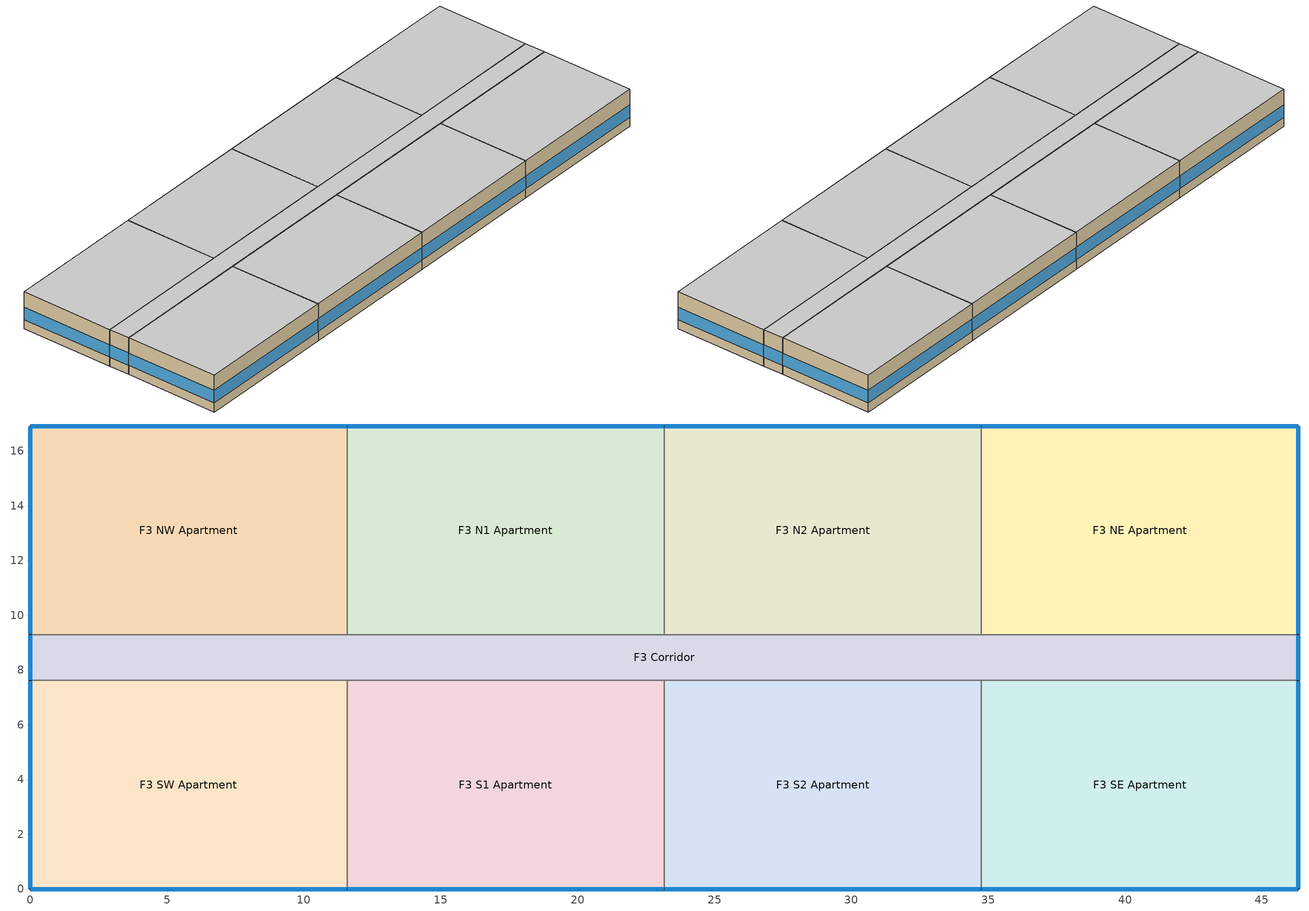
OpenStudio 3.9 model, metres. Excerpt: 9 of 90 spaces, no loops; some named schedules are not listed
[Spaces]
F3 NE Apartment
 floor to F2 NE Apartment: 46.33,16.92 46.33,9.3 34.75,9.3 34.75,16.92 z6.1
 wall outside: 46.33,9.3 46.33,16.92 34.75,16.92 z6.1:9.14
 wall to F3 N2 Apartment: 34.75,16.92 34.75,9.3 z6.1:9.14
 wall to F3 Corridor: 34.75,9.3 46.33,9.3 z6.1:9.14
 window (BTAP-Ext-FixedWindow:U=0.173 SHGC=0.600): 46.33,9.32 46.33,16.89 / 46.3,16.92 34.77,16.92 z6.86:7.88
 ceiling to F4 NE Apartment: 46.33,9.3 46.33,16.92 34.75,16.92 34.75,9.3 z9.14
F3 SE Apartment
 floor to F2 SE Apartment: 46.33,7.62 46.33,0 34.75,0 34.75,7.62 z6.1
 wall outside: 34.75,0 46.33,0 46.33,7.62 z6.1:9.14
 wall to F3 Corridor: 46.33,7.62 34.75,7.62 z6.1:9.14
 wall to F3 S2 Apartment: 34.75,7.62 34.75,0 z6.1:9.14
 window (BTAP-Ext-FixedWindow:U=0.173 SHGC=0.600): 46.33,0.03 46.33,7.59 / 34.77,0 46.3,0 z6.86:7.88
 ceiling to F4 SE Apartment: 46.33,0 46.33,7.62 34.75,7.62 34.75,0 z9.14
F3 N2 Apartment
 floor to F2 N2 Apartment: 34.75,16.92 34.75,9.3 23.16,9.3 23.16,16.92 z6.1
 wall outside: 34.75,16.92 23.16,16.92 z6.1:9.14
 wall to F3 Corridor: 23.16,9.3 34.75,9.3 z6.1:9.14
 wall to F3 N1 Apartment: 23.16,16.92 23.16,9.3 z6.1:9.14
 window (BTAP-Ext-FixedWindow:U=0.173 SHGC=0.600): 34.72,16.92 23.19,16.92 z6.86:7.88
 ceiling to F4 N2 Apartment: 34.75,9.3 34.75,16.92 23.16,16.92 23.16,9.3 z9.14
F3 NW Apartment
 floor to F2 NW Apartment: 11.58,16.92 11.58,9.3 0,9.3 0,16.92 z6.1
 wall outside: 11.58,16.92 0,16.92 0,9.3 z6.1:9.14
 wall to F3 N1 Apartment: 11.58,9.3 11.58,16.92 z6.1:9.14
 wall to F3 Corridor: 0,9.3 11.58,9.3 z6.1:9.14
 window (BTAP-Ext-FixedWindow:U=0.173 SHGC=0.600): 11.56,16.92 0.03,16.92 / 0,16.89 0,9.32 z6.86:7.88
 ceiling to F4 NW Apartment: 11.58,9.3 11.58,16.92 0,16.92 0,9.3 z9.14
F3 Corridor
 floor to F2 Corridor: 46.33,9.3 46.33,7.62 0,7.62 0,9.3 z6.1
 wall outside: 0,9.3 0,7.62 / 46.33,7.62 46.33,9.3 z6.1:9.14
 wall to F3 S2 Apartment: 23.16,7.62 34.75,7.62 z6.1:9.14
 wall to F3 N1 Apartment: 23.16,9.3 11.58,9.3 z6.1:9.14
 wall to F3 S1 Apartment: 11.58,7.62 23.16,7.62 z6.1:9.14
 wall to F3 SW Apartment: 0,7.62 11.58,7.62 z6.1:9.14
 window (BTAP-Ext-FixedWindow:U=0.173 SHGC=0.600): 46.33,7.65 46.33,9.27 / 0,9.27 0,7.65 z6.86:7.9
 ceiling to F4 Corridor: 46.33,7.62 46.33,9.3 0,9.3 0,7.62 z9.14
F3 SW Apartment
 floor to F2 SW Apartment: 11.58,7.62 11.58,0 0,0 0,7.62 z6.1
 wall outside: 0,7.62 0,0 11.58,0 z6.1:9.14
 wall to F3 S1 Apartment: 11.58,0 11.58,7.62 z6.1:9.14
 window (BTAP-Ext-FixedWindow:U=0.173 SHGC=0.600): 0.03,0 11.56,0 / 0,7.59 0,0.03 z6.86:7.88
 ceiling to F4 SW Apartment: 11.58,0 11.58,7.62 0,7.62 0,0 z9.14
F3 N1 Apartment
 floor to F2 N1 Apartment: 23.16,16.92 23.16,9.3 11.58,9.3 11.58,16.92 z6.1
 wall outside: 23.16,16.92 11.58,16.92 z6.1:9.14
 window (BTAP-Ext-FixedWindow:U=0.173 SHGC=0.600): 23.14,16.92 11.61,16.92 z6.86:7.88
 ceiling to F4 N1 Apartment: 23.16,9.3 23.16,16.92 11.58,16.92 11.58,9.3 z9.14
F3 S2 Apartment
 floor to F2 S2 Apartment: 34.75,7.62 34.75,0 23.16,0 23.16,7.62 z6.1
 wall outside: 23.16,0 34.75,0 z6.1:9.14
 wall to F3 S1 Apartment: 23.16,7.62 23.16,0 z6.1:9.14
 window (BTAP-Ext-FixedWindow:U=0.173 SHGC=0.600): 23.19,0 34.72,0 z6.86:7.88
 ceiling to F4 S2 Apartment: 34.75,0 34.75,7.62 23.16,7.62 23.16,0 z9.14
F3 S1 Apartment
 floor to F2 S1 Apartment: 23.16,7.62 23.16,0 11.58,0 11.58,7.62 z6.1
 wall outside: 11.58,0 23.16,0 z6.1:9.14
 window (BTAP-Ext-FixedWindow:U=0.173 SHGC=0.600): 11.61,0 23.14,0 z6.86:7.88
 ceiling to F4 S1 Apartment: 23.16,0 23.16,7.62 11.58,7.62 11.58,0 z9.14
[Site]
Calgary Intl AP_AB_CAN: Latitude {deg}=51.11; Longitude {deg}=-114.02; Time Zone {hr}=-7; Elevation {m}=1084.1; Terrain=City
[Building]
HighriseApartment: North Axis {deg}=0; Default Construction Set=BTAP-Mass at hdd = 5000.0; Standards Number of Stories=10; Standards Number of Above Ground Stories=10; Standards Template=NECB2020; Standards Building Type=HighriseApartment
[Site:WaterMainsTemperature]
Calculation Method=Correlation; Annual Average Outdoor Air Temperature {C}=4.69167; Maximum Difference In Monthly Average Outdoor Air Temperatures {deltaC}=24.6
[Site:GroundTemperature:BuildingSurface]
19.527, 19.502, 19.536, 19.598, 20.002, 21.64, 22.225, 22.375, 21.449, 20.121, 19.802, 19.633
[ClimateZones]
Climate Zone Institution Name 1=ASHRAE; Climate Zone Document Name 1=ANSI/ASHRAE Standard 169; Climate Zone Document Year 1=2006; Climate Zone Value 1=7
[SizingPeriod:DesignDay] Barometric Pressure {Pa}=88961; Rain Indicator=No; Snow Indicator=No; Day of Month=21; Daylight Saving Time Indicator=No; Humidity Condition Type=Wetbulb; Dry-Bulb Temperature Range Modifier Type=DefaultMultipliers
Name | Maximum Dry-Bulb Temperature {C} | Daily Dry-Bulb Temperature Range {deltaC} | Wind Speed {m/s} | Wind Direction {deg} | Month | Day Type | Wetbulb or DewPoint at Maximum Dry-Bulb {C} | Solar Model Indicator | ASHRAE Clear Sky Optical Depth for Beam Irradiance | ASHRAE Clear Sky Optical Depth for Diffuse Irradiance | Sky Clearness
Calgary Intl AP Ann Clg .4% Condns DB=>MWB | 28.8 | 12.3 | 4.5 | 160 | 7 | SummerDesignDay | 16 | ASHRAETau | 0.34 | 2.419
Calgary Intl AP Ann Clg .4% Condns WB=>MDB | 25.5 | 12.3 | 4.5 | 160 | 7 | SummerDesignDay | 17.8 | ASHRAETau | 0.34 | 2.419
Calgary Intl AP Ann Htg 99.6% Condns DB | -27.7 | 0 | 2.7 | 200 | 1 | WinterDesignDay | -27.7 | ASHRAEClearSky |  |  | 0
[Site:GroundTemperature:Shallow]
-1.6, -5.4, -6.4, -5.5, -0.4, 5.3, 10.8, 14.7, 15.8, 14, 9.5, 4
[Site:GroundTemperature:Deep]
4, 1.3, -0.4, -0.9, 0.1, 2.3, 5.2, 8, 9.9, 10.3, 9.2, 7
[Site:GroundTemperature:FCfactorMethod]
January Ground Temperature {C}=5.5; February Ground Temperature {C}=-2; March Ground Temperature {C}=-7.6; April Ground Temperature {C}=-6.3; May Ground Temperature {C}=-6.6; June Ground Temperature {C}=-0.3; July Ground Temperature {C}=4.9; August Ground Temperature {C}=10.2; September Ground Temperature {C}=13.8; October Ground Temperature {C}=17; November Ground Temperature {C}=16.6; December Ground Temperature {C}=11.1
[Material:NoMass] Roughness=Smooth; Thermal Absorptance=0.9; Solar Absorptance=0.7
Name | Thermal Resistance {m2-K/W} | Visible Absorptance
Typical Carpet Pad; Typical Carpet Pad 1 | 0.21648 | 0.8
Typical Insulation 1 | 6.98591 | 0.7
Typical Insulation 2 | 4.38022 | 0.7
Typical Insulation 3 | 8.26445 | 0.7
Typical Carpet Pad 2 | 1.25503 | 0.8
Typical Carpet Pad 3; Typical Carpet Pad 4 | 3.45515 | 0.8
Typical Insulation 4 | 0.578017 | 0.7
Typical Insulation 5 | 0.578035 | 0.7
[Material]
Name | Roughness | Thickness {m} | Conductivity {W/m-K} | Density {kg/m3} | Specific Heat {J/kg-K} | Thermal Absorptance | Solar Absorptance | Visible Absorptance
G05 25mm wood | MediumSmooth | 0.0254 | 0.15 | 608 | 1630 | 0.9 | 0.5 | 0.5
100mm Normalweight concrete floor 1 | MediumSmooth | 0.1016 | 2.31 | 2322 | 832
G01 13mm gypsum board 1 | Smooth | 0.0127 | 0.16 | 800 | 1090 | 0.9 | 0.7 | 0.5
4 in. Normalweight Concrete Floor 1 | MediumRough | 0.1016 | 2.31 | 2322 | 832 | 0.9 | 0.7 | 0.7
1IN Stucco 1 | Smooth | 0.0253 | 0.6918 | 1858 | 837 | 0.9 | 0.7 | 0.92
8IN CONCRETE HW RefBldg 1 | Rough | 0.2032 | 1.311 | 2240 | 836.8 | 0.9 | 0.7 | 0.7
1/2IN Gypsum 1 | Smooth | 0.0127 | 0.16 | 784.9 | 830 | 0.9 | 0.4 | 0.4
Metal Roof Surface 1; F08 Metal surface 1 | Smooth | 0.0008 | 45.28 | 7824 | 500 | 0.9 | 0.7 | 0.7
6 in. Normalweight Concrete Floor 1; 6 in. Normalweight Concrete Floor 2; 6 in. Normalweight Concrete Floor 3 | MediumRough | 0.1524 | 2.31 | 2322 | 832 | 0.9 | 0.7 | 0.7
[Construction]
BTAP-Int-Partition; BTAP-Int-Door: G05 25mm wood
BTAP-Int-Floor: 100mm Normalweight concrete floor 1, Typical Carpet Pad
BTAP-Int-Wall: G01 13mm gypsum board 1, G01 13mm gypsum board 1
BTAP-Int-Ceiling: Typical Carpet Pad, 100mm Normalweight concrete floor 1
BTAP-Int-Window: SimpleGlazing
BTAP-Ext-Floor-Mass:U-0.138: Typical Insulation 1, 4 in. Normalweight Concrete Floor 1, Typical Carpet Pad 1
BTAP-Ext-Wall-Mass:U-0.215: 1IN Stucco 1, 8IN CONCRETE HW RefBldg 1, Typical Insulation 2, 1/2IN Gypsum 1
BTAP-Ext-Roof-Metal:U-0.121: Metal Roof Surface 1, Typical Insulation 3
BTAP-Grnd-Floor-Mass:U-0.757: 6 in. Normalweight Concrete Floor 1, Typical Carpet Pad 2
BTAP-Grnd-Wall-Mass:U-0.284: 6 in. Normalweight Concrete Floor 2, Typical Carpet Pad 3
BTAP-Grnd-Roof-Mass:U-0.284: 6 in. Normalweight Concrete Floor 3, Typical Carpet Pad 4
BTAP-Ext-FixedWindow:U=0.173 SHGC=0.600; BTAP-Ext-GlassDoors:U=0.173 SHGC=0.600: SimpleGlazing:U=0.173 SHGC=0.600
BTAP-Ext-Door:U-1.73: F08 Metal surface 1, Typical Insulation 4
BTAP-Ext-OverHeadDoor:U-1.73: Typical Insulation 5
BTAP-Ext-Skylights:U=0.241 SHGC=0.600; BTAP-Ext-DaylightDomes:U=0.241 SHGC=0.600; BTAP-Ext-DaylightDiffuser:U=0.241 SHGC=0.600: SimpleGlazing:U=0.241 SHGC=0.600
[DefaultConstructionSet]
BTAP-Mass at hdd = 5000.0: Default Exterior Surface Constructions=BTAP-Mass at hdd = 5000.0; Default Interior Surface Constructions=Default Surface Constructions 2; Default Ground Contact Surface Constructions=BTAP-Mass at hdd = 5000.0 1; Default Exterior SubSurface Constructions=BTAP-Mass at hdd = 5000.0; Default Interior SubSurface Constructions=Default Sub Surface Constructions 2; Interior Partition Construction=BTAP-Int-Partition
[DefaultSurfaceConstructions]
Name | Floor Construction | Wall Construction | Roof Ceiling Construction
Default Surface Constructions 2 | BTAP-Int-Floor | BTAP-Int-Wall | BTAP-Int-Ceiling
BTAP-Mass at hdd = 5000.0 | BTAP-Ext-Floor-Mass:U-0.138 | BTAP-Ext-Wall-Mass:U-0.215 | BTAP-Ext-Roof-Metal:U-0.121
BTAP-Mass at hdd = 5000.0 1 | BTAP-Grnd-Floor-Mass:U-0.757 | BTAP-Grnd-Wall-Mass:U-0.284 | BTAP-Grnd-Roof-Mass:U-0.284
[DefaultSubSurfaceConstructions]
Name | Fixed Window Construction | Operable Window Construction | Door Construction | Glass Door Construction | Overhead Door Construction | Skylight Construction | Tubular Daylight Dome Construction | Tubular Daylight Diffuser Construction
Default Sub Surface Constructions 2 | BTAP-Int-Window | BTAP-Int-Window | BTAP-Int-Door
BTAP-Mass at hdd = 5000.0 | BTAP-Ext-FixedWindow:U=0.173 SHGC=0.600 | BTAP-Ext-FixedWindow:U=0.173 SHGC=0.600 | BTAP-Ext-Door:U-1.73 | BTAP-Ext-GlassDoors:U=0.173 SHGC=0.600 | BTAP-Ext-OverHeadDoor:U-1.73 | BTAP-Ext-Skylights:U=0.241 SHGC=0.600 | BTAP-Ext-DaylightDomes:U=0.241 SHGC=0.600 | BTAP-Ext-DaylightDiffuser:U=0.241 SHGC=0.600
[WindowMaterial:SimpleGlazingSystem] Solar Heat Gain Coefficient=0.6; Visible Transmittance=0.21
Name | U-Factor {W/m2-K}
SimpleGlazing | 2.2
SimpleGlazing:U=0.173 SHGC=0.600 | 1.73
SimpleGlazing:U=0.241 SHGC=0.600 | 2.41
[Space] Building Story=Building Story 3; Part of Total Floor Area=Yes; Volume {m3}=Autocalculate
Name | Space Type | Thermal Zone
F3 SE Apartment | Space Function Dwelling units general | DU_BT=Space Function_ST=Dwelling units general_FL=Building Story 3_SCHG 4
F3 NW Apartment | Space Function Dwelling units general | DU_BT=Space Function_ST=Dwelling units general_FL=Building Story 3_SCHG 3
F3 N1 Apartment | Space Function Dwelling units general | DU_BT=Space Function_ST=Dwelling units general_FL=Building Story 3_SCHG 5
F3 NE Apartment | Space Function Dwelling units general | DU_BT=Space Function_ST=Dwelling units general_FL=Building Story 3_SCHG 2
F3 S1 Apartment | Space Function Dwelling units general | DU_BT=Space Function_ST=Dwelling units general_FL=Building Story 3_SCHG 7
F3 N2 Apartment | Space Function Dwelling units general | DU_BT=Space Function_ST=Dwelling units general_FL=Building Story 3_SCHG 6
F3 S2 Apartment | Space Function Dwelling units general | DU_BT=Space Function_ST=Dwelling units general_FL=Building Story 3_SCHG 1
F3 Corridor | Space Function Corridor/Transition area other-sch-G | WILD_ST=Corridor/Transition area other-sch-G_FL=Building Story 3_SCH=G
F3 SW Apartment | Space Function Dwelling units general | DU_BT=Space Function_ST=Dwelling units general_FL=Building Story 3_SCHG
[BuildingStory]
Building Story 3: Nominal Z Coordinate {m}=6.0957
[SpaceType] Standards Building Type=Space Function
Name | Default Schedule Set | Design Specification Outdoor Air Object | Standards Space Type
Space Function Corridor/Transition area other-sch-G | Space Function Corridor/Transition area other-sch-G Schedule Set | Space Function Corridor/Transition area other-sch-G Ventilation | Corridor/Transition area other-sch-G
Space Function Dwelling units general | Space Function Dwelling units general Schedule Set | Space Function Dwelling units general Ventilation | Dwelling units general
[People:Definition] Number of People Calculation Method=People/Area; Fraction Radiant=0.3
Name | People per Space Floor Area {person/m2}
Space Function Corridor/Transition area other-sch-G People Definition | 0.0100036
Space Function Dwelling units general People Definition | 0.0400145
[People] Work Efficiency Schedule=Work Efficiency Schedule; Clothing Insulation Schedule=Clothing Schedule; Air Velocity Schedule=Air Velocity Schedule; Multiplier=1
Name | People Definition | Space or SpaceType
Space Function Corridor/Transition area other-sch-G People | Space Function Corridor/Transition area other-sch-G People Definition | Space Function Corridor/Transition area other-sch-G
Space Function Dwelling units general People | Space Function Dwelling units general People Definition | Space Function Dwelling units general
[Lights:Definition] Design Level Calculation Method=Watts/Area; Fraction Radiant=0.5; Fraction Visible=0.2
Name | Watts per Space Floor Area {W/m2}
Space Function Corridor/Transition area other-sch-G Lights Definition | 4.4
Space Function Dwelling units general Lights Definition | 5.00182
[Lights] Fraction Replaceable=1
Name | Lights Definition | Space or SpaceType
Space Function Corridor/Transition area other-sch-G Lights | Space Function Corridor/Transition area other-sch-G Lights Definition | Space Function Corridor/Transition area other-sch-G
Space Function Dwelling units general Lights | Space Function Dwelling units general Lights Definition | Space Function Dwelling units general
[DesignSpecification:OutdoorAir] Outdoor Air Method=Sum; Outdoor Air Flow per Floor Area {m3/s-m2}=0.0003048
Name | Outdoor Air Flow per Person {m3/s-person}
Space Function Corridor/Transition area other-sch-G Ventilation
Space Function Dwelling units general Ventilation | 0.00235974
[DefaultScheduleSet] Number of People Schedule=NECB-G-Occupancy; People Activity Level Schedule=NECB-Activity; Lighting Schedule=NECB-G-Lighting; Electric Equipment Schedule=NECB-G-Electric-Equipment
Space Function Corridor/Transition area other-sch-G Schedule Set; Space Function Dwelling units general Schedule Set
[ThermostatSetpoint:DualSetpoint] Heating Setpoint Temperature Schedule=NECB-G-Thermostat Setpoint-Heating; Cooling Setpoint Temperature Schedule=NECB-G-Thermostat Setpoint-Cooling
Space Function Dwelling units general Thermostat 162; Space Function Dwelling units general Thermostat 183; Space Function Dwelling units general Thermostat 184; Space Function Dwelling units general Thermostat 185; Space Function Dwelling units general Thermostat 209; Space Function Dwelling units general Thermostat 232; Space Function Dwelling units general Thermostat 234; Space Function Dwelling units general Thermostat 237; Space Function Corridor/Transition area other-sch-G Thermostat 22
[ElectricEquipment:Definition]
Space Function Dwelling units general Elec Equip Definition: Design Level Calculation Method=Watts/Area; Watts per Space Floor Area {W/m2}=5.00182; Fraction Radiant=0.5
[ElectricEquipment]
Space Function Dwelling units general Elec Equip: Electric Equipment Definition=Space Function Dwelling units general Elec Equip Definition; Space or SpaceType=Space Function Dwelling units general
[SpaceInfiltration:DesignFlowRate] Schedule=Always On Discrete; Design Flow Rate Calculation Method=Flow/ExteriorArea; Flow per Exterior Surface Area {m3/s-m2}=0.000345325; Constant Term Coefficient=0; Temperature Term Coefficient=0; Velocity Term Coefficient=0.224; Velocity Squared Term Coefficient=0
Name | Space or SpaceType
F3 Corridor Infiltration | F3 Corridor
F3 N1 Apartment Infiltration | F3 N1 Apartment
F3 N2 Apartment Infiltration | F3 N2 Apartment
F3 NE Apartment Infiltration | F3 NE Apartment
F3 NW Apartment Infiltration | F3 NW Apartment
F3 S1 Apartment Infiltration | F3 S1 Apartment
F3 S2 Apartment Infiltration | F3 S2 Apartment
F3 SE Apartment Infiltration | F3 SE Apartment
F3 SW Apartment Infiltration | F3 SW Apartment
[ThermalZone] Use Ideal Air Loads=No
Name | Thermostat
DU_BT=Space Function_ST=Dwelling units general_FL=Building Story 3_SCHG | Space Function Dwelling units general Thermostat 162
DU_BT=Space Function_ST=Dwelling units general_FL=Building Story 3_SCHG 1 | Space Function Dwelling units general Thermostat 183
DU_BT=Space Function_ST=Dwelling units general_FL=Building Story 3_SCHG 2 | Space Function Dwelling units general Thermostat 184
DU_BT=Space Function_ST=Dwelling units general_FL=Building Story 3_SCHG 3 | Space Function Dwelling units general Thermostat 185
DU_BT=Space Function_ST=Dwelling units general_FL=Building Story 3_SCHG 4 | Space Function Dwelling units general Thermostat 209
DU_BT=Space Function_ST=Dwelling units general_FL=Building Story 3_SCHG 5 | Space Function Dwelling units general Thermostat 232
DU_BT=Space Function_ST=Dwelling units general_FL=Building Story 3_SCHG 6 | Space Function Dwelling units general Thermostat 234
DU_BT=Space Function_ST=Dwelling units general_FL=Building Story 3_SCHG 7 | Space Function Dwelling units general Thermostat 237
WILD_ST=Corridor/Transition area other-sch-G_FL=Building Story 3_SCH=G | Space Function Corridor/Transition area other-sch-G Thermostat 22
[Foundation:Kiva]
Bldg Kiva Foundation: Wall Height Above Grade {m}=0; Wall Depth Below Slab {m}=0
[Foundation:Kiva:Settings]

[EnergyManagementSystem:Sensor]
OAT: Output Variable or Output Meter Index Key=Environment; Output Variable or Output Meter=Site Outdoor Air Drybulb Temperature
[EnergyManagementSystem:Actuator] Actuated Component Type=Schedule:Year; Actuated Component Control Type=Schedule Value
Name | Actuated Component
ems_sys_1_mixed_shr_none_sc_ashp_sh_ashp_c_g_ssf_cv_zh_b_hw_zc_none_srf_none__HtgSch0 | NECB-G-Thermostat Setpoint-Heating
ems_sys_1_mixed_shr_none_sc_ashp_sh_ashp_c_g_ssf_cv_zh_b_hw_zc_none_srf_none__ClgSch0 | NECB-G-Thermostat Setpoint-Cooling
[EnergyManagementSystem:Program]
ems_sys_1_mixed_shr_none_sc_ashp_sh_ashp_c_g_ssf_cv_zh_b_hw_zc_none_srf_none__OptimumStartProg0: IF DaylightSavings==0 && DayOfWeek>1 && Hour==5 && OAT<23.9 && OAT>1.7; SET ems_sys_1_mixed_shr_none_sc_ashp_sh_ashp_c_g_ssf_cv_zh_b_hw_zc_none_srf_none__ClgSch0 = 29.4; SET ems_sys_1_mixed_shr_none_sc_ashp_sh_ashp_c_g_ssf_cv_zh_b_hw_zc_none_srf_none__HtgSch0 = 15.6; ELSEIF DaylightSavings==0 && DayOfWeek==1 && Hour==7 && OAT<23.9 && OAT>1.7; SET ems_sys_1_mixed_shr_none_sc_ashp_sh_ashp_c_g_ssf_cv_zh_b_hw_zc_none_srf_none__ClgSch0 = 29.4; SET ems_sys_1_mixed_shr_none_sc_ashp_sh_ashp_c_g_ssf_cv_zh_b_hw_zc_none_srf_none__HtgSch0 = 15.6; ELSEIF DaylightSavings==1 && DayOfWeek>1 && Hour==4 && OAT<23.9 && OAT>1.7; SET ems_sys_1_mixed_shr_none_sc_ashp_sh_ashp_c_g_ssf_cv_zh_b_hw_zc_none_srf_none__ClgSch0 = 29.4; SET ems_sys_1_mixed_shr_none_sc_ashp_sh_ashp_c_g_ssf_cv_zh_b_hw_zc_none_srf_none__HtgSch0 = 15.6; ELSEIF DaylightSavings==1 && DayOfWeek==1 && Hour==6 && OAT<23.9 && OAT>1.7; SET ems_sys_1_mixed_shr_none_sc_ashp_sh_ashp_c_g_ssf_cv_zh_b_hw_zc_none_srf_none__ClgSch0 = 29.4; SET ems_sys_1_mixed_shr_none_sc_ashp_sh_ashp_c_g_ssf_cv_zh_b_hw_zc_none_srf_none__HtgSch0 = 15.6; ELSE; SET ems_sys_1_mixed_shr_none_sc_ashp_sh_ashp_c_g_ssf_cv_zh_b_hw_zc_none_srf_none__ClgSch0 = NULL; SET ems_sys_1_mixed_shr_none_sc_ashp_sh_ashp_c_g_ssf_cv_zh_b_hw_zc_none_srf_none__HtgSch0 = NULL; ENDIF
[EnergyManagementSystem:ProgramCallingManager]
ems_sys_1_mixed_shr_none_sc_ashp_sh_ashp_c_g_ssf_cv_zh_b_hw_zc_none_srf_none__OptimumStartCallingManager0: BeginTimestepBeforePredictor; ems_sys_1_mixed_shr_none_sc_ashp_sh_ashp_c_g_ssf_cv_zh_b_hw_zc_none_srf_none__OptimumStartProg0
[Schedule:Ruleset]
Clothing Schedule: Default Day Schedule=Clothing Schedule Default Winter Clothes
Air Velocity Schedule: Default Day Schedule=Air Velocity Schedule Default
Work Efficiency Schedule: Default Day Schedule=Work Efficiency Schedule Default
NECB-G-Occupancy: Default Day Schedule=NECB-G-Occupancy Default
NECB-Activity: Default Day Schedule=NECB-Activity Default; Summer Design Day Schedule=NECB-Activity Summer Design Day; Winter Design Day Schedule=NECB-Activity Winter Design Day
NECB-G-Lighting: Default Day Schedule=NECB-G-Lighting Default
NECB-G-Electric-Equipment: Default Day Schedule=NECB-G-Electric-Equipment Default
NECB-G-Thermostat Setpoint-Heating: Default Day Schedule=NECB-G-Thermostat Setpoint-Heating Default
NECB-G-Thermostat Setpoint-Cooling: Default Day Schedule=NECB-G-Thermostat Setpoint-Cooling Default
[Schedule:Day]
NECB-G-Thermostat Setpoint-Heating Default: No, 1, 0, 22, 7, 0, 18, 8, 0, 20, 24, 0, 22
[Schedule:Rule]
Schedule Rule 11: Schedule Ruleset=NECB-G-Thermostat Setpoint-Heating; Rule Order=2; Day Schedule=NECB-G-Thermostat Setpoint-Heating Default|Wkdy Day; Apply Monday=Yes; Apply Tuesday=Yes; Apply Wednesday=Yes; Apply Thursday=Yes; Apply Friday=Yes; Date Specification Type=DateRange; Start Month=1; Start Day=1; End Month=12; End Day=31
[Schedule:Constant]
Always On Discrete: Value=1
